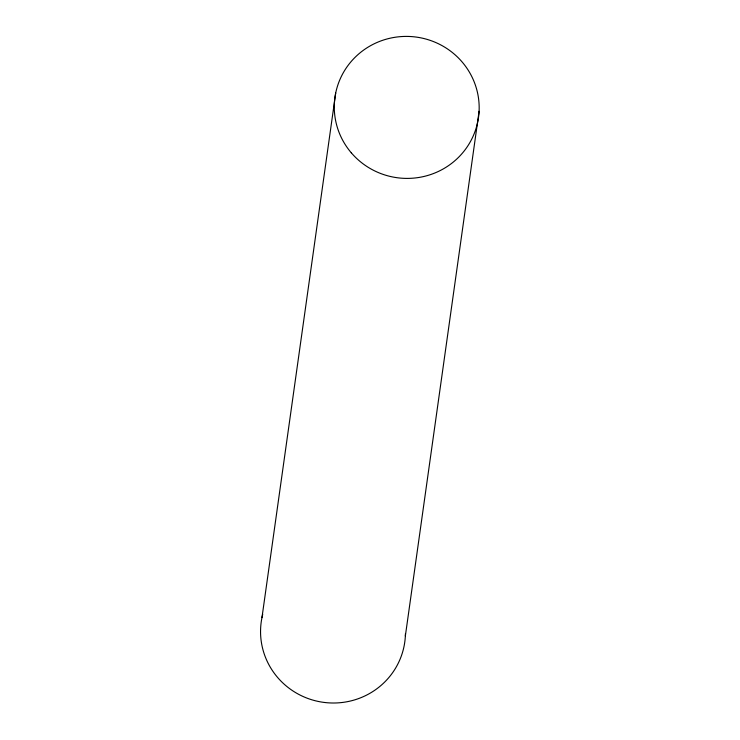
<?xml version="1.0" encoding="UTF-8"?>
<svg xmlns="http://www.w3.org/2000/svg" width="740" height="740" viewBox="0 0 740 740"><rect width="100%" height="100%" fill="white"/><g stroke="black" fill="none" stroke-linecap="round" stroke-linejoin="round"><path stroke-width="1.11" d="M261.969 617.604L335.701 93M405.363 635.901L479.085 111.296M405.437 633.69A72.483 70.975 8 0 1 323.491 702.343A72.483 70.975 8 0 1 262.719 614.366M351.269 152.782A72.483 70.975 8 0 0 474.83 132.016A72.483 70.975 8 0 0 394.078 37.425A72.483 70.975 8 0 0 351.269 152.782"/></g></svg>
